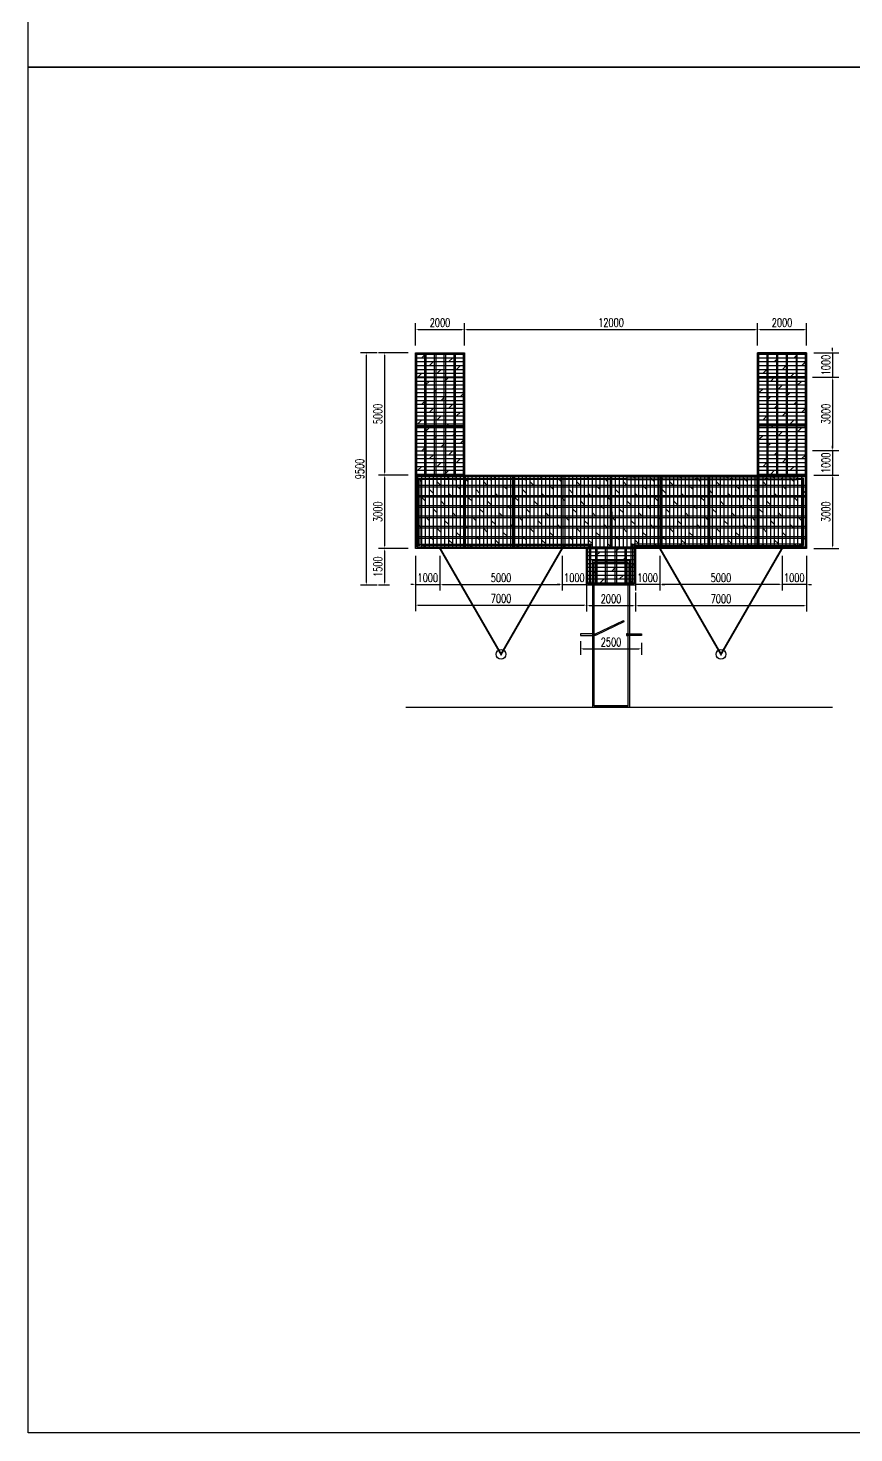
# Model space of a CAD drawing. Extents: x -16492 to 345596, y -4133 to 400729.
# Drawn here: x -16492 to 17308, y -4133 to 53338 of the extents above; entities that cross this region are included whole.
import ezdxf

# ---------------------------------------------------------------- set-up
doc = ezdxf.new("R2010")
doc.units = 0
doc.header["$LTSCALE"] = 10
doc.header["$MEASUREMENT"] = 0
for name, color, linetype in [('PUB_DIM', 3, 'Continuous'), ('W-bridge approach引桥', 4, 'Continuous'), ('W-PLASTIC_RAILINGS塑木栏杆', 6, 'Continuous'), ('W-REVETMENT驳岸', 251, 'Continuous'), ('W-STEEL_FRAME钢架', 3, 'Continuous'), ('W-STEEL_KEEL钢龙骨', 5, 'Continuous'), ('W-WOOD_FLOOR木地板', 30, 'Continuous')]:
    doc.layers.add(name, color=color, linetype=linetype)
doc.styles.add('STANDARD_T3', font='simplex.shx', dxfattribs={"width": 0.7, "bigfont": 'gbcbig.shx'})
doc.dimstyles.new('W&&100', dxfattribs={"dimtxt": 350, "dimasz": 100, "dimexe": 250, "dimexo": 300, "dimgap": 100, "dimtad": 1, "dimdec": 0, "dimzin": 0, "dimdsep": 46, "dimtxsty": 'STANDARD_T3', "dimcen": 0.09, "dimclrd": 1, "dimclre": 1, "dimclrt": 7, "dimazin": 2, "dimtfac": 1, "dimtdec": 0, "dimtix": 1, "dimtmove": 2, "dimatfit": 3, "dimfxl": 100, "dimtolj": 1, "dimtzin": 0, "dimarcsym": 0})
pattern_1 = [(0, (-7366.78, -25552.02), (0, 158.7484), []), (45, (-7366.78, -25552), (-317.4966, 317.4966), [224.504, -449.008])]

# ---------------------------------------------------------------- blocks, each defined once
blk = doc.blocks.new('*U429')
at = {"layer": 'W-STEEL_KEEL钢龙骨'}
blk.add_lwpolyline([(-8000, -25), (8000, -25), (8000, 25), (-8000, 25)], close=True, dxfattribs=at)
blk = doc.blocks.new('*U430')
at = {"layer": 'W-STEEL_KEEL钢龙骨', "color": 0, "linetype": 'ByBlock', "lineweight": -2, "transparency": 16777216}
for p in [(0, 2100), (0, 1680), (0, 1260), (0, 840), (0, 420), (0, 0)]:
    blk.add_blockref('*U429', p, dxfattribs=at)
blk = doc.blocks.new('*U431')
at = {"layer": 'W-STEEL_KEEL钢龙骨'}
blk.add_lwpolyline([(-25, 2500), (25, 2500), (25, -2500), (-25, -2500)], close=True, dxfattribs=at)
blk = doc.blocks.new('*U432')
at = {"layer": 'W-STEEL_KEEL钢龙骨', "color": 0, "linetype": 'ByBlock', "lineweight": -2, "transparency": 16777216}
for p in [(0, 0), (400, 0), (800, 0), (1200, 0)]:
    blk.add_blockref('*U431', p, dxfattribs=at)
blk = doc.blocks.new('*U433')
at = {"layer": 'W-STEEL_KEEL钢龙骨'}
blk.add_lwpolyline([(-25, 2500), (25, 2500), (25, -2500), (-25, -2500)], close=True, dxfattribs=at)
blk = doc.blocks.new('*U434')
at = {"layer": 'W-STEEL_KEEL钢龙骨', "color": 0, "linetype": 'ByBlock', "lineweight": -2, "transparency": 16777216}
for p in [(0, 0), (400, 0), (800, 0), (1200, 0)]:
    blk.add_blockref('*U433', p, dxfattribs=at)
blk = doc.blocks.new('*U435')
at = {"layer": 'W-STEEL_KEEL钢龙骨'}
blk.add_lwpolyline([(-25, 726), (25, 726), (25, -726), (-25, -726)], close=True, dxfattribs=at)
blk = doc.blocks.new('*U436')
at = {"layer": 'W-STEEL_KEEL钢龙骨', "color": 0, "linetype": 'ByBlock', "lineweight": -2, "transparency": 16777216}
for p in [(0, 0), (400, 0), (800, 0), (1200, 0)]:
    blk.add_blockref('*U435', p, dxfattribs=at)
blk = doc.blocks.new('*U437')
at = {"layer": 'W-STEEL_FRAME钢架', "color": 6}
blk.add_lwpolyline([(-26, 1450), (24, 1450), (26, -1450), (-24, -1450)], close=True, dxfattribs=at)
blk = doc.blocks.new('*U438')
at = {"layer": 'PUB_DIM', "color": 0, "linetype": 'ByBlock', "lineweight": -2, "transparency": 16777216}
for p in [(0, 0), (2000, 0), (4000, 0), (6000, 0), (8000, 0), (10000, 0), (12000, 0)]:
    blk.add_blockref('*U437', p, dxfattribs=at)
blk = doc.blocks.new('*D440')
at = {"layer": 'Defpoints', "color": 0, "transparency": 16777216}
for p in [(-633, 40052), (-1902, 35052), (-633, 35052)]:
    blk.add_point(p, dxfattribs=at)
at = {"layer": 'PUB_DIM', "color": 1, "lineweight": -2, "transparency": 16777216}
for p, q in [((-933, 40052), (-2152, 40052)), ((-1902, 39952), (-1902, 35152)), ((-933, 35052), (-2152, 35052))]:
    blk.add_line(p, q, dxfattribs=at)
at = {"layer": 'PUB_DIM', "color": 1, "transparency": 16777216}
for points in [[(-1919, 39952), (-1886, 39952), (-1902, 40052)], [(-1919, 35152), (-1886, 35152), (-1902, 35052)]]:
    blk.add_solid(points, dxfattribs=at)
at = {"layer": 'PUB_DIM', "color": 7, "transparency": 16777216, "insert": (-2177, 37552), "char_height": 350, "attachment_point": 5, "rotation": 90, "style": 'STANDARD_T3'}
blk.add_mtext('\\A1;5000', dxfattribs=at)
blk = doc.blocks.new('*D441')
at = {"layer": 'Defpoints', "color": 0, "transparency": 16777216}
for p in [(-633, 35052), (-1902, 32052), (-633, 32052)]:
    blk.add_point(p, dxfattribs=at)
at = {"layer": 'PUB_DIM', "color": 1, "lineweight": -2, "transparency": 16777216}
for p, q in [((-933, 35052), (-2152, 35052)), ((-1902, 34952), (-1902, 32152)), ((-933, 32052), (-2152, 32052))]:
    blk.add_line(p, q, dxfattribs=at)
at = {"layer": 'PUB_DIM', "color": 1, "transparency": 16777216}
for points in [[(-1919, 34952), (-1886, 34952), (-1902, 35052)], [(-1919, 32152), (-1886, 32152), (-1902, 32052)]]:
    blk.add_solid(points, dxfattribs=at)
at = {"layer": 'PUB_DIM', "color": 7, "transparency": 16777216, "insert": (-2177, 33552), "char_height": 350, "attachment_point": 5, "rotation": 90, "style": 'STANDARD_T3'}
blk.add_mtext('\\A1;3000', dxfattribs=at)
blk = doc.blocks.new('*D442')
at = {"layer": 'Defpoints', "color": 0, "transparency": 16777216}
for p in [(-633, 32052), (-1902, 30552), (6367, 30552)]:
    blk.add_point(p, dxfattribs=at)
at = {"layer": 'PUB_DIM', "color": 1, "lineweight": -2, "transparency": 16777216}
for p, q in [((-1702, 32052), (-2152, 32052)), ((-1902, 31952), (-1902, 30652)), ((-1702, 30552), (-2152, 30552))]:
    blk.add_line(p, q, dxfattribs=at)
at = {"layer": 'PUB_DIM', "color": 1, "transparency": 16777216}
for points in [[(-1919, 31952), (-1886, 31952), (-1902, 32052)], [(-1919, 30652), (-1886, 30652), (-1902, 30552)]]:
    blk.add_solid(points, dxfattribs=at)
at = {"layer": 'PUB_DIM', "color": 7, "transparency": 16777216, "insert": (-2177, 31302), "char_height": 350, "attachment_point": 5, "rotation": 90, "style": 'STANDARD_T3'}
blk.add_mtext('\\A1;1500', dxfattribs=at)
blk = doc.blocks.new('*D469')
at = {"layer": 'Defpoints', "color": 0, "transparency": 16777216}
for p in [(-10010, 14500), (-9269, 14500), (-9269, 5000)]:
    blk.add_point(p, dxfattribs=at)
at = {"layer": 'PUB_DIM', "color": 1, "lineweight": -2, "transparency": 16777216}
for p, q in [((-9569, 14500), (-10260, 14500)), ((-10010, 5100), (-10010, 14400)), ((-9569, 5000), (-10260, 5000))]:
    blk.add_line(p, q, dxfattribs=at)
at = {"layer": 'PUB_DIM', "color": 1, "transparency": 16777216}
for points in [[(-10026, 14400), (-9993, 14400), (-10010, 14500)], [(-10026, 5100), (-9993, 5100), (-10010, 5000)]]:
    blk.add_solid(points, dxfattribs=at)
at = {"layer": 'PUB_DIM', "color": 7, "transparency": 16777216, "insert": (-10285, 9750), "char_height": 350, "attachment_point": 5, "rotation": 90, "style": 'STANDARD_T3'}
blk.add_mtext('\\A1;9500', dxfattribs=at)
blk = doc.blocks.new('*D443')
at = {"layer": 'Defpoints', "color": 0, "transparency": 16777216}
for p in [(15367, 40052), (15317, 39052, 0), (16436, 39052)]:
    blk.add_point(p, dxfattribs=at)
at = {"layer": 'PUB_DIM', "color": 1, "lineweight": -2, "transparency": 16777216}
for p, q in [((16436, 40152), (16436, 40252)), ((15667, 40052), (16686, 40052)), ((16436, 40052), (16436, 39052)), ((15617, 39052), (16686, 39052)), ((16436, 38952), (16436, 38852))]:
    blk.add_line(p, q, dxfattribs=at)
at = {"layer": 'PUB_DIM', "color": 1, "transparency": 16777216}
for points in [[(16419, 40152), (16452, 40152), (16436, 40052)], [(16419, 38952), (16452, 38952), (16436, 39052)]]:
    blk.add_solid(points, dxfattribs=at)
at = {"layer": 'PUB_DIM', "color": 7, "transparency": 16777216, "insert": (16161, 39552), "char_height": 350, "attachment_point": 5, "rotation": 90, "style": 'STANDARD_T3'}
blk.add_mtext('\\A1;1000', dxfattribs=at)
blk = doc.blocks.new('*D470')
at = {"layer": 'Defpoints', "color": 0, "transparency": 16777216}
for p in [(7950, 13500, 0), (7950, 10500), (9069, 10500)]:
    blk.add_point(p, dxfattribs=at)
at = {"layer": 'PUB_DIM', "color": 1, "lineweight": -2, "transparency": 16777216}
for p, q in [((8250, 13500), (9319, 13500)), ((9069, 13400), (9069, 10600)), ((8250, 10500), (9319, 10500))]:
    blk.add_line(p, q, dxfattribs=at)
at = {"layer": 'PUB_DIM', "color": 1, "transparency": 16777216}
for points in [[(9052, 13400), (9086, 13400), (9069, 13500)], [(9052, 10600), (9086, 10600), (9069, 10500)]]:
    blk.add_solid(points, dxfattribs=at)
at = {"layer": 'PUB_DIM', "color": 7, "transparency": 16777216, "insert": (8794, 12000), "char_height": 350, "attachment_point": 5, "rotation": 90, "style": 'STANDARD_T3'}
blk.add_mtext('\\A1;3000', dxfattribs=at)
blk = doc.blocks.new('*D444')
at = {"layer": 'Defpoints', "color": 0, "transparency": 16777216}
for p in [(15317, 36052), (15367, 35052), (16436, 35052)]:
    blk.add_point(p, dxfattribs=at)
at = {"layer": 'PUB_DIM', "color": 1, "lineweight": -2, "transparency": 16777216}
for p, q in [((16436, 36152), (16436, 36252)), ((15617, 36052), (16686, 36052)), ((16436, 36052), (16436, 35052)), ((15667, 35052), (16686, 35052)), ((16436, 34952), (16436, 34852))]:
    blk.add_line(p, q, dxfattribs=at)
at = {"layer": 'PUB_DIM', "color": 1, "transparency": 16777216}
for points in [[(16419, 36152), (16452, 36152), (16436, 36052)], [(16419, 34952), (16452, 34952), (16436, 35052)]]:
    blk.add_solid(points, dxfattribs=at)
at = {"layer": 'PUB_DIM', "color": 7, "transparency": 16777216, "insert": (16161, 35552), "char_height": 350, "attachment_point": 5, "rotation": 90, "style": 'STANDARD_T3'}
blk.add_mtext('\\A1;1000', dxfattribs=at)
blk = doc.blocks.new('*D445')
at = {"layer": 'Defpoints', "color": 0, "transparency": 16777216}
for p in [(15367, 35052), (15367, 32052), (16436, 32052)]:
    blk.add_point(p, dxfattribs=at)
at = {"layer": 'PUB_DIM', "color": 1, "lineweight": -2, "transparency": 16777216}
for p, q in [((15667, 35052), (16686, 35052)), ((16436, 34952), (16436, 32152)), ((15667, 32052), (16686, 32052))]:
    blk.add_line(p, q, dxfattribs=at)
at = {"layer": 'PUB_DIM', "color": 1, "transparency": 16777216}
for points in [[(16419, 34952), (16452, 34952), (16436, 35052)], [(16419, 32152), (16452, 32152), (16436, 32052)]]:
    blk.add_solid(points, dxfattribs=at)
at = {"layer": 'PUB_DIM', "color": 7, "transparency": 16777216, "insert": (16161, 33552), "char_height": 350, "attachment_point": 5, "rotation": 90, "style": 'STANDARD_T3'}
blk.add_mtext('\\A1;3000', dxfattribs=at)
blk = doc.blocks.new('*D461')
at = {"layer": 'Defpoints', "color": 0, "transparency": 16777216}
for p in [(-8000, 6500), (-1000, 6500), (-1000, 4180)]:
    blk.add_point(p, dxfattribs=at)
at = {"layer": 'PUB_DIM', "color": 1, "lineweight": -2, "transparency": 16777216}
for p, q in [((-8000, 6200), (-8000, 3930)), ((-1000, 6200), (-1000, 3930)), ((-7900, 4180), (-1100, 4180))]:
    blk.add_line(p, q, dxfattribs=at)
at = {"layer": 'PUB_DIM', "color": 1, "transparency": 16777216}
for points in [[(-7900, 4197), (-7900, 4164), (-8000, 4180)], [(-1100, 4197), (-1100, 4164), (-1000, 4180)]]:
    blk.add_solid(points, dxfattribs=at)
at = {"layer": 'PUB_DIM', "color": 7, "transparency": 16777216, "insert": (-4500, 4455), "char_height": 350, "attachment_point": 5, "style": 'STANDARD_T3'}
blk.add_mtext('\\A1;7000', dxfattribs=at)
blk = doc.blocks.new('*D464')
at = {"layer": 'Defpoints', "color": 0, "transparency": 16777216}
for p in [(-1000, 5026), (1000, 5000), (1000, 4164)]:
    blk.add_point(p, dxfattribs=at)
at = {"layer": 'PUB_DIM', "color": 1, "lineweight": -2, "transparency": 16777216}
for p, q in [((-1000, 4726), (-1000, 3914)), ((1000, 4700), (1000, 3914)), ((-900, 4164), (900, 4164))]:
    blk.add_line(p, q, dxfattribs=at)
at = {"layer": 'PUB_DIM', "color": 1, "transparency": 16777216}
for points in [[(-900, 4180), (-900, 4147), (-1000, 4164)], [(900, 4180), (900, 4147), (1000, 4164)]]:
    blk.add_solid(points, dxfattribs=at)
at = {"layer": 'PUB_DIM', "color": 7, "transparency": 16777216, "insert": (0, 4439), "char_height": 350, "attachment_point": 5, "style": 'STANDARD_T3'}
blk.add_mtext('\\A1;2000', dxfattribs=at)
blk = doc.blocks.new('*D465')
at = {"layer": 'Defpoints', "color": 0, "transparency": 16777216}
for p in [(8000, 6500), (1000, 5000), (8000, 4164)]:
    blk.add_point(p, dxfattribs=at)
at = {"layer": 'PUB_DIM', "color": 1, "lineweight": -2, "transparency": 16777216}
for p, q in [((8000, 6200), (8000, 3914)), ((1000, 4700), (1000, 3914)), ((1100, 4164), (7900, 4164))]:
    blk.add_line(p, q, dxfattribs=at)
at = {"layer": 'PUB_DIM', "color": 1, "transparency": 16777216}
for points in [[(1100, 4180), (1100, 4147), (1000, 4164)], [(7900, 4180), (7900, 4147), (8000, 4164)]]:
    blk.add_solid(points, dxfattribs=at)
at = {"layer": 'PUB_DIM', "color": 7, "transparency": 16777216, "insert": (4500, 4439), "char_height": 350, "attachment_point": 5, "style": 'STANDARD_T3'}
blk.add_mtext('\\A1;7000', dxfattribs=at)
blk = doc.blocks.new('*D446')
at = {"layer": 'Defpoints', "color": 0, "transparency": 16777216}
for p in [(1367, 41013), (-633, 40052), (1367, 40052)]:
    blk.add_point(p, dxfattribs=at)
at = {"layer": 'PUB_DIM', "color": 1, "lineweight": -2, "transparency": 16777216}
for p, q in [((-633, 40352), (-633, 41263)), ((-533, 41013), (1267, 41013)), ((1367, 40352), (1367, 41263))]:
    blk.add_line(p, q, dxfattribs=at)
at = {"layer": 'PUB_DIM', "color": 1, "transparency": 16777216}
for points in [[(-533, 41030), (-533, 40996), (-633, 41013)], [(1267, 41030), (1267, 40996), (1367, 41013)]]:
    blk.add_solid(points, dxfattribs=at)
at = {"layer": 'PUB_DIM', "color": 7, "transparency": 16777216, "insert": (367, 41288), "char_height": 350, "attachment_point": 5, "style": 'STANDARD_T3'}
blk.add_mtext('\\A1;2000', dxfattribs=at)
blk = doc.blocks.new('*D447')
at = {"layer": 'Defpoints', "color": 0, "transparency": 16777216}
for p in [(13367, 41013), (1367, 40052), (13367, 40052)]:
    blk.add_point(p, dxfattribs=at)
at = {"layer": 'PUB_DIM', "color": 1, "lineweight": -2, "transparency": 16777216}
for p, q in [((1367, 40352), (1367, 41263)), ((1467, 41013), (13267, 41013)), ((13367, 40352), (13367, 41263))]:
    blk.add_line(p, q, dxfattribs=at)
at = {"layer": 'PUB_DIM', "color": 1, "transparency": 16777216}
for points in [[(1467, 41030), (1467, 40996), (1367, 41013)], [(13267, 41030), (13267, 40996), (13367, 41013)]]:
    blk.add_solid(points, dxfattribs=at)
at = {"layer": 'PUB_DIM', "color": 7, "transparency": 16777216, "insert": (7367, 41288), "char_height": 350, "attachment_point": 5, "style": 'STANDARD_T3'}
blk.add_mtext('\\A1;12000', dxfattribs=at)
blk = doc.blocks.new('*D448')
at = {"layer": 'Defpoints', "color": 0, "transparency": 16777216}
for p in [(15367, 41013), (13367, 40052), (15367, 40052)]:
    blk.add_point(p, dxfattribs=at)
at = {"layer": 'PUB_DIM', "color": 1, "lineweight": -2, "transparency": 16777216}
for p, q in [((13367, 40352), (13367, 41263)), ((13467, 41013), (15267, 41013)), ((15367, 40352), (15367, 41263))]:
    blk.add_line(p, q, dxfattribs=at)
at = {"layer": 'PUB_DIM', "color": 1, "transparency": 16777216}
for points in [[(13467, 41030), (13467, 40996), (13367, 41013)], [(15267, 41030), (15267, 40996), (15367, 41013)]]:
    blk.add_solid(points, dxfattribs=at)
at = {"layer": 'PUB_DIM', "color": 7, "transparency": 16777216, "insert": (14367, 41288), "char_height": 350, "attachment_point": 5, "style": 'STANDARD_T3'}
blk.add_mtext('\\A1;2000', dxfattribs=at)
blk = doc.blocks.new('*D452')
at = {"layer": 'Defpoints', "color": 0, "transparency": 16777216}
for p in [(6117, 28552), (8617, 28492), (8617, 27945)]:
    blk.add_point(p, dxfattribs=at)
at = {"layer": 'W-bridge approach引桥', "color": 1, "lineweight": -2, "transparency": 16777216}
for p, q in [((6117, 28252), (6117, 27695)), ((8617, 28192), (8617, 27695)), ((6217, 27945), (8517, 27945))]:
    blk.add_line(p, q, dxfattribs=at)
at = {"layer": 'W-bridge approach引桥', "color": 1, "transparency": 16777216}
for points in [[(6217, 27961), (6217, 27928), (6117, 27945)], [(8517, 27961), (8517, 27928), (8617, 27945)]]:
    blk.add_solid(points, dxfattribs=at)
at = {"layer": 'W-bridge approach引桥', "color": 7, "transparency": 16777216, "insert": (7367, 28220), "char_height": 350, "attachment_point": 5, "style": 'STANDARD_T3'}
blk.add_mtext('\\A1;2500', dxfattribs=at)
blk = doc.blocks.new('*D460')
at = {"color": 1, "lineweight": -2, "transparency": 16777216}
for p, q in [((-8000, 6200), (-8000, 4776)), ((-7000, 6200), (-7000, 4776)), ((-8100, 5026), (-8200, 5026)), ((-8000, 5026), (-7000, 5026)), ((-6900, 5026), (-6800, 5026))]:
    blk.add_line(p, q, dxfattribs=at)
at = {"color": 1, "transparency": 16777216}
for points in [[(-8100, 5043), (-8100, 5009), (-8000, 5026)], [(-6900, 5043), (-6900, 5009), (-7000, 5026)]]:
    blk.add_solid(points, dxfattribs=at)
at = {"layer": 'Defpoints', "color": 0, "transparency": 16777216}
for p in [(-8000, 6500), (-7000, 6500), (-7000, 5026)]:
    blk.add_point(p, dxfattribs=at)
at = {"color": 7, "transparency": 16777216, "insert": (-7500, 5301), "char_height": 350, "attachment_point": 5, "style": 'STANDARD_T3'}
blk.add_mtext('\\A1;1000', dxfattribs=at)
blk = doc.blocks.new('*D462')
at = {"color": 1, "lineweight": -2, "transparency": 16777216}
for p, q in [((-7000, 6200), (-7000, 4776)), ((-2000, 6200), (-2000, 4776)), ((-6900, 5026), (-2100, 5026))]:
    blk.add_line(p, q, dxfattribs=at)
at = {"color": 1, "transparency": 16777216}
for points in [[(-6900, 5043), (-6900, 5009), (-7000, 5026)], [(-2100, 5043), (-2100, 5009), (-2000, 5026)]]:
    blk.add_solid(points, dxfattribs=at)
at = {"layer": 'Defpoints', "color": 0, "transparency": 16777216}
for p in [(-7000, 6500), (-2000, 6500), (-2000, 5026)]:
    blk.add_point(p, dxfattribs=at)
at = {"color": 7, "transparency": 16777216, "insert": (-4500, 5301), "char_height": 350, "attachment_point": 5, "style": 'STANDARD_T3'}
blk.add_mtext('\\A1;5000', dxfattribs=at)
blk = doc.blocks.new('*D463')
at = {"color": 1, "lineweight": -2, "transparency": 16777216}
for p, q in [((-2000, 6200), (-2000, 4776)), ((-1000, 6200), (-1000, 4776)), ((-2100, 5026), (-2200, 5026)), ((-2000, 5026), (-1000, 5026)), ((-900, 5026), (-800, 5026))]:
    blk.add_line(p, q, dxfattribs=at)
at = {"color": 1, "transparency": 16777216}
for points in [[(-2100, 5043), (-2100, 5009), (-2000, 5026)], [(-900, 5043), (-900, 5009), (-1000, 5026)]]:
    blk.add_solid(points, dxfattribs=at)
at = {"layer": 'Defpoints', "color": 0, "transparency": 16777216}
for p in [(-2000, 6500), (-1000, 6500), (-1000, 5026)]:
    blk.add_point(p, dxfattribs=at)
at = {"color": 7, "transparency": 16777216, "insert": (-1500, 5301), "char_height": 350, "attachment_point": 5, "style": 'STANDARD_T3'}
blk.add_mtext('\\A1;1000', dxfattribs=at)
blk = doc.blocks.new('*D466')
at = {"color": 1, "lineweight": -2, "transparency": 16777216}
for p, q in [((7000, 6200), (7000, 4776)), ((8000, 6200), (8000, 4776)), ((6900, 5026), (6800, 5026)), ((8000, 5026), (7000, 5026)), ((8100, 5026), (8200, 5026))]:
    blk.add_line(p, q, dxfattribs=at)
at = {"color": 1, "transparency": 16777216}
for points in [[(6900, 5043), (6900, 5009), (7000, 5026)], [(8100, 5043), (8100, 5009), (8000, 5026)]]:
    blk.add_solid(points, dxfattribs=at)
at = {"layer": 'Defpoints', "color": 0, "transparency": 16777216}
for p in [(7000, 6500), (8000, 6500), (7000, 5026)]:
    blk.add_point(p, dxfattribs=at)
at = {"color": 7, "transparency": 16777216, "insert": (7500, 5301), "char_height": 350, "attachment_point": 5, "style": 'STANDARD_T3'}
blk.add_mtext('\\A1;1000', dxfattribs=at)
blk = doc.blocks.new('*D467')
at = {"color": 1, "lineweight": -2, "transparency": 16777216}
for p, q in [((2000, 6200), (2000, 4776)), ((7000, 6200), (7000, 4776)), ((6900, 5026), (2100, 5026))]:
    blk.add_line(p, q, dxfattribs=at)
at = {"color": 1, "transparency": 16777216}
for points in [[(2100, 5043), (2100, 5009), (2000, 5026)], [(6900, 5043), (6900, 5009), (7000, 5026)]]:
    blk.add_solid(points, dxfattribs=at)
at = {"layer": 'Defpoints', "color": 0, "transparency": 16777216}
for p in [(2000, 6500), (7000, 6500), (2000, 5026)]:
    blk.add_point(p, dxfattribs=at)
at = {"color": 7, "transparency": 16777216, "insert": (4500, 5301), "char_height": 350, "attachment_point": 5, "style": 'STANDARD_T3'}
blk.add_mtext('\\A1;5000', dxfattribs=at)
blk = doc.blocks.new('*D468')
at = {"color": 1, "lineweight": -2, "transparency": 16777216}
for p, q in [((1000, 6200), (1000, 4776)), ((2000, 6200), (2000, 4776)), ((900, 5026), (800, 5026)), ((2000, 5026), (1000, 5026)), ((2100, 5026), (2200, 5026))]:
    blk.add_line(p, q, dxfattribs=at)
at = {"color": 1, "transparency": 16777216}
for points in [[(900, 5043), (900, 5009), (1000, 5026)], [(2100, 5043), (2100, 5009), (2000, 5026)]]:
    blk.add_solid(points, dxfattribs=at)
at = {"layer": 'Defpoints', "color": 0, "transparency": 16777216}
for p in [(1000, 6500), (2000, 6500), (1000, 5026)]:
    blk.add_point(p, dxfattribs=at)
at = {"color": 7, "transparency": 16777216, "insert": (1500, 5301), "char_height": 350, "attachment_point": 5, "style": 'STANDARD_T3'}
blk.add_mtext('\\A1;1000', dxfattribs=at)
blk = doc.blocks.new('PM')
at = {"layer": 'W-WOOD_FLOOR木地板'}
h = blk.add_hatch(dxfattribs=at)
h.set_pattern_fill('DOLMIT', color=256, scale=200)
h.set_pattern_definition(pattern_1)
h.paths.add_polyline_path([(-8000, 14500), (-6000, 14500), (-6000, 9500), (-8000, 9500)])
h = blk.add_hatch(dxfattribs=at)
h.set_pattern_fill('DOLMIT', color=256, scale=200)
h.set_pattern_definition(pattern_1)
h.paths.add_polyline_path([(6000, 14500), (8000, 14500), (8000, 9500), (6000, 9500)])
h = blk.add_hatch(dxfattribs=at)
h.set_pattern_fill('DOLMIT', color=256, scale=200, angle=90)
h.set_pattern_definition([(90, (-7366.78, -25552.02), (-158.7484, 1e-14), []), (135, (-7366.78, -25552), (-317.4966, -317.4966), [224.504, -449.008])])
h.paths.add_polyline_path([(-8000, 9500), (8000, 9500), (8000, 6500), (-8000, 6500)])
h = blk.add_hatch(dxfattribs=at)
h.set_pattern_fill('DOLMIT', color=256, scale=200)
h.set_pattern_definition(pattern_1)
h.paths.add_polyline_path([(-1000, 6500), (1000, 6500), (1000, 5000), (-1000, 5000)])
for points in [[(-8000, 14500), (-6000, 14500), (-6000, 9500), (-8000, 9500)], [(8000, 14500), (6000, 14500), (6000, 9500), (8000, 9500)], [(-8000, 9500), (8000, 9500), (8000, 6500), (-8000, 6500)], [(-1000, 6500), (1000, 6500), (1000, 5000), (-1000, 5000)]]:
    blk.add_lwpolyline(points, close=True)
at = {"const_width": 80}
for points in [[(-2000, 6500), (-4500, 2169.9), (-7000, 6500)], [(2000, 6500), (4500, 2169.9), (7000, 6500)]]:
    blk.add_lwpolyline(points, dxfattribs=at)
for centre in [(-4500, 2169.9), (4500, 2169.9)]:
    blk.add_circle(centre, 200)
at = {"layer": 'W-bridge approach引桥'}
for points in [[(-750, 6000), (750, 6000), (750, 0), (-750, 0)], [(-690, 5940), (690, 5940), (690, 60), (-690, 60)], [(-630, 3000), (504.4, 3548.3), (530.5, 3494.3), (-603.9, 2946)], [(-690, 3000), (-1250, 3000), (-1250, 2940), (-690, 2940)], [(-690, 3000), (-630, 3000), (-630, 2940), (-690, 2940)], [(690, 3000), (630, 3000), (630, 2940), (690, 2940)], [(690, 3000), (1250, 3000), (1250, 2940), (690, 2940)]]:
    blk.add_lwpolyline(points, close=True, dxfattribs=at)
at = {"layer": 'W-PLASTIC_RAILINGS塑木栏杆'}
for points in [[(-7820, 9320), (-7880, 9320), (-7880, 9380), (-7820, 9380)], [(-7820, 6620), (-7880, 6620), (-7880, 9380), (-7820, 9380)], [(-7820, 9380), (-7660, 9380), (-7660, 9320), (-7820, 9320)], [(-7660, 9380), (-7600, 9380), (-7600, 9320), (-7660, 9320)], [(-6340, 9380), (-6400, 9380), (-6400, 9320), (-6340, 9320)], [(-6340, 9380), (-6400, 9380), (-6400, 9320), (-6340, 9320)], [(-6400, 9380), (-600, 9380), (-600, 9320), (-6400, 9320)], [(-4905, 9380), (-4965, 9380), (-4965, 9320), (-4905, 9320)], [(-3470, 9380), (-3530, 9380), (-3530, 9320), (-3470, 9320)], [(-2035, 9380), (-2095, 9380), (-2095, 9320), (-2035, 9320)], [(-660, 9380), (-600, 9380), (-600, 9320), (-660, 9320)], [(-660, 9380), (-600, 9380), (-600, 9320), (-660, 9320)], [(660, 9380), (600, 9380), (600, 9320), (660, 9320)], [(660, 9380), (600, 9380), (600, 9320), (660, 9320)], [(6400, 9380), (600, 9380), (600, 9320), (6400, 9320)], [(2035, 9380), (2095, 9380), (2095, 9320), (2035, 9320)], [(3470, 9380), (3530, 9380), (3530, 9320), (3470, 9320)], [(4905, 9380), (4965, 9380), (4965, 9320), (4905, 9320)], [(6340, 9380), (6400, 9380), (6400, 9320), (6340, 9320)], [(6340, 9380), (6400, 9380), (6400, 9320), (6340, 9320)], [(7660, 9380), (7600, 9380), (7600, 9320), (7660, 9320)], [(7660, 9380), (7820, 9380), (7820, 9320), (7660, 9320)], [(7820, 9320), (7880, 9320), (7880, 9380), (7820, 9380)], [(7820, 9320), (7880, 9320), (7880, 9380), (7820, 9380)], [(7820, 6620), (7880, 6620), (7880, 9380), (7820, 9380)], [(-7820, 6620), (-7880, 6620), (-7880, 6680), (-7820, 6680)], [(-7770, 6680), (-7710, 6680), (-7710, 6620), (-7770, 6620)], [(-7770, 6680), (-930, 6680), (-930, 6620), (-7770, 6620)], [(-6240, 6680), (-6180, 6680), (-6180, 6620), (-6240, 6620)], [(-4555, 6680), (-4495, 6680), (-4495, 6620), (-4555, 6620)], [(-2870, 6680), (-2810, 6680), (-2810, 6620), (-2870, 6620)], [(-990, 6680), (-930, 6680), (-930, 6620), (-990, 6620)], [(-880, 6680), (-820, 6680), (-820, 6620), (-880, 6620)], [(-820, 6680), (-880, 6680), (-880, 5030), (-820, 5030)], [(880, 6680), (820, 6680), (820, 6620), (880, 6620)], [(820, 6680), (880, 6680), (880, 5030), (820, 5030)], [(990, 6680), (930, 6680), (930, 6620), (990, 6620)], [(7770, 6680), (930, 6680), (930, 6620), (7770, 6620)], [(2870, 6680), (2810, 6680), (2810, 6620), (2870, 6620)], [(4555, 6680), (4495, 6680), (4495, 6620), (4555, 6620)], [(6240, 6680), (6180, 6680), (6180, 6620), (6240, 6620)], [(7770, 6680), (7710, 6680), (7710, 6620), (7770, 6620)], [(7820, 6620), (7880, 6620), (7880, 6680), (7820, 6680)], [(-880, 5140), (-820, 5140), (-820, 5080), (-880, 5080)], [(880, 5140), (820, 5140), (820, 5080), (880, 5080)]]:
    blk.add_lwpolyline(points, close=True, dxfattribs=at)
at = {"layer": 'W-PLASTIC_RAILINGS塑木栏杆', "color": 3}
for points in [[(-7600, 9380), (-7010, 9380), (-7010, 9320), (-7600, 9320)], [(-6990, 9380), (-6400, 9380), (-6400, 9320), (-6990, 9320)], [(-600, 9380), (-10, 9380), (-10, 9320), (-600, 9320)], [(10, 9380), (600, 9380), (600, 9320), (10, 9320)], [(6990, 9380), (6400, 9380), (6400, 9320), (6990, 9320)], [(7600, 9380), (7010, 9380), (7010, 9320), (7600, 9320)]]:
    blk.add_lwpolyline(points, close=True, dxfattribs=at)
at = {"layer": 'W-WOOD_FLOOR木地板'}
for points in [[(-8000, 14500), (-6000, 14500), (-6000, 9500), (-8000, 9500)], [(6000, 14500), (8000, 14500), (8000, 9500), (6000, 9500)], [(-8000, 9500), (8000, 9500), (8000, 6500), (-8000, 6500)], [(-1000, 6500), (1000, 6500), (1000, 5000), (-1000, 5000)]]:
    blk.add_lwpolyline(points, close=True, dxfattribs=at)
for base, p1, p2, picture, middle in [((-7000, 5025.9), (-8000, 6500), (-7000, 6500), '*D460', (-7500, 5300.9)), ((-2000, 5025.9), (-7000, 6500), (-2000, 6500), '*D462', (-4500, 5300.9)), ((-1000, 5025.9), (-2000, 6500), (-1000, 6500), '*D463', (-1500, 5300.9))]:
    dim = blk.add_linear_dim(base=base, p1=p1, p2=p2, dimstyle='W&&100')
    dim.commit()
    dim.dimension.update_dxf_attribs({"geometry": picture, "text_midpoint": middle})
for base, p1, p2, picture, middle in [((1000, 5025.9), (2000, 6500), (1000, 6500), '*D468', (1500, 5300.9)), ((2000, 5025.9), (7000, 6500), (2000, 6500), '*D467', (4500, 5300.9)), ((7000, 5025.9), (8000, 6500), (7000, 6500), '*D466', (7500, 5300.9))]:
    dim = blk.add_linear_dim(base=base, p1=p1, p2=p2, angle=180, dimstyle='W&&100')
    dim.commit()
    dim.dimension.update_dxf_attribs({"geometry": picture, "text_midpoint": middle})
at = {"layer": 'PUB_DIM'}
for base, p1, p2, picture, middle in [((-6000, 15460.9), (-8000, 14500), (-6000, 14500), '*D446', (-7000, 15735.9)), ((6000, 15460.9), (-6000, 14500), (6000, 14500), '*D447', (0, 15735.9)), ((8000, 15460.9), (6000, 14500), (8000, 14500), '*D448', (7000, 15735.9))]:
    dim = blk.add_linear_dim(base=base, p1=p1, p2=p2, dimstyle='W&&100', dxfattribs=at)
    dim.commit()
    dim.dimension.update_dxf_attribs({"geometry": picture, "text_midpoint": middle, "insert": (-7366.8, -25552)})
for base, p1, p2, picture, middle in [((-10009.5, 14500), (-9269.2, 5000), (-9269.2, 14500), '*D469', (-10284.5, 9750)), ((9068.9, 10500), (7950, 13500, 0), (7950, 10500), '*D470', (8793.9, 12000))]:
    dim = blk.add_linear_dim(base=base, p1=p1, p2=p2, angle=90, dimstyle='W&&100', dxfattribs=at)
    dim.commit()
    dim.dimension.update_dxf_attribs({"geometry": picture, "text_midpoint": middle})
for base, p1, p2, picture, middle in [((-9269.2, 9500), (-8000, 14500), (-8000, 9500), '*D440', (-9544.2, 12000)), ((9068.9, 13500), (8000, 14500), (7950, 13500, 0), '*D443', (8793.9, 14000)), ((9068.9, 9500), (7950, 10500), (8000, 9500), '*D444', (8793.9, 10000)), ((-9269.2, 6500), (-8000, 9500), (-8000, 6500), '*D441', (-9544.2, 8000)), ((9068.9, 6500), (8000, 9500), (8000, 6500), '*D445', (8793.9, 8000))]:
    dim = blk.add_linear_dim(base=base, p1=p1, p2=p2, angle=90, dimstyle='W&&100', dxfattribs=at)
    dim.commit()
    dim.dimension.update_dxf_attribs({"geometry": picture, "text_midpoint": middle, "insert": (-7366.8, -25552)})
dim = blk.add_linear_dim(base=(-9269.2, 5000), p1=(-8000, 6500), p2=(-1000, 5000), angle=90, dimstyle='W&&100', override={"dimfxl": 200, "dimfxlon": 1}, dxfattribs=at)
dim.commit()
dim.dimension.update_dxf_attribs({"geometry": '*D442', "text_midpoint": (-9544.2, 5750), "insert": (-7366.8, -25552)})
for base, p1, p2, picture, middle in [((-1000, 4180.5), (-8000, 6500), (-1000, 6500), '*D461', (-4500, 4455.5)), ((8000, 4163.8), (1000, 5000), (8000, 6500), '*D465', (4500, 4438.8)), ((1000, 4163.8), (-1000, 5025.9), (1000, 5000), '*D464', (0, 4438.8))]:
    dim = blk.add_linear_dim(base=base, p1=p1, p2=p2, dimstyle='W&&100', dxfattribs=at)
    dim.commit()
    dim.dimension.update_dxf_attribs({"geometry": picture, "text_midpoint": middle})
at = {"layer": 'W-bridge approach引桥'}
dim = blk.add_linear_dim(base=(1250, 2392.8), p1=(-1250, 3000), p2=(1250, 2940), dimstyle='W&&100', dxfattribs=at)
dim.commit()
dim.dimension.update_dxf_attribs({"geometry": '*D452', "text_midpoint": (0, 2667.8), "insert": (-7366.8, -25552)})

msp = doc.modelspace()

# ---------------------------------------------------------------- linework, layer by layer
at = {"layer": 'W-REVETMENT驳岸'}
msp.add_line((-1034.5, 25552), (16437.3, 25552), dxfattribs=at)
at = {"layer": 'W-STEEL_FRAME钢架'}
for points in [[(-16491.7, 110809.4), (60461.3, 110809.4), (60461.3, 51738.3), (-16491.7, 51738.3)], [(-16491.7, 51738.3), (91784.8, 51738.3), (91784.8, -4133.4), (-16491.7, -4133.4)], [(-633.2, 40052), (1366.8, 40052), (1366.8, 35052), (13366.8, 35052), (13366.8, 40052), (15366.8, 40052), (15366.8, 32052), (8366.8, 32052), (8366.8, 30552), (6366.8, 30552), (6366.8, 32052), (-633.2, 32052)], [(-583.2, 40002), (1316.8, 40002), (1316.8, 35002), (13416.8, 35002), (13416.8, 40002), (15316.8, 40002), (15316.8, 32102), (8316.8, 32102), (8316.8, 30602), (6416.8, 30602), (6416.8, 32102), (-583.2, 32102)], [(-633.2, 35052), (15366.8, 35052), (15366.8, 32052), (-633.2, 32052)], [(-583.2, 35002), (15316.8, 35002), (15316.8, 32102), (-583.2, 32102)]]:
    msp.add_lwpolyline(points, close=True, dxfattribs=at)
at = {"layer": 'W-STEEL_FRAME钢架', "color": 6}
for points in [[(-587.2, 39077), (1366.8, 39077), (1366.8, 39027), (-587.2, 39027)], [(15320.8, 39077), (13366.8, 39077), (13366.8, 39027), (15320.8, 39027)], [(-583.2, 37077), (1316.8, 37077), (1316.8, 37027), (-583.2, 37027)], [(15316.8, 37077), (13416.8, 37077), (13416.8, 37027), (15316.8, 37027)]]:
    msp.add_lwpolyline(points, close=True, dxfattribs=at)

# ---------------------------------------------------------------- block references
at = {"layer": 'PUB_DIM'}
msp.add_blockref('*U438', (1367.8, 33552), dxfattribs=at)
at = {"layer": 'W-bridge approach引桥'}
msp.add_blockref('PM', (7366.8, 25552), dxfattribs=at)
at = {"layer": 'W-STEEL_KEEL钢龙骨'}
for name, p in [('*U432', (-233.2, 37552)), ('*U430', (7366.8, 32502)), ('*U436', (6766.8, 31326))]:
    msp.add_blockref(name, p, dxfattribs=at)
at = {"layer": 'W-STEEL_KEEL钢龙骨', "xscale": -1}
msp.add_blockref('*U434', (14966.8, 37552), dxfattribs=at)

doc.saveas('drawing.dxf')
